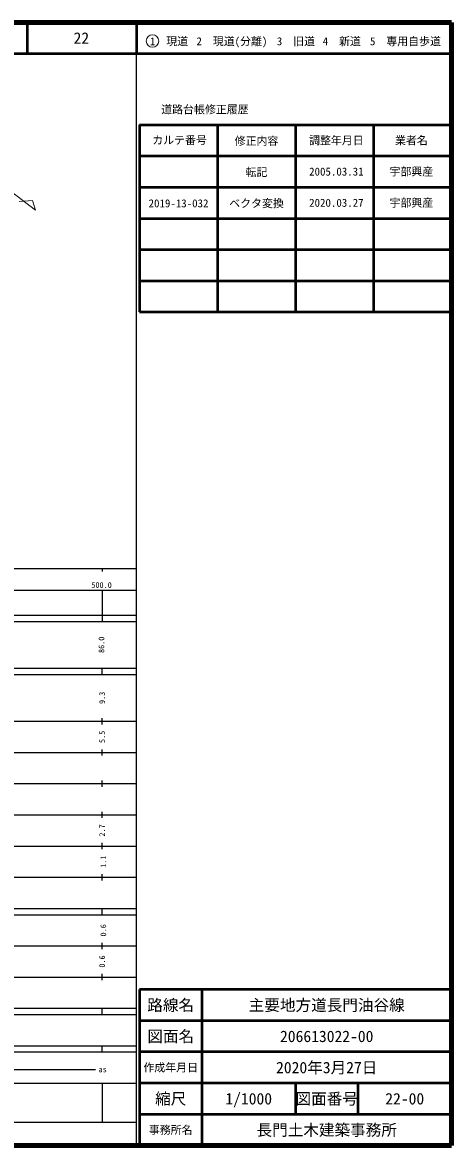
# Model space of a CAD drawing. Units: millimetres on the paper, enlarged 1000 times. Extents: x 40000 to 680000, y 20000 to 380000.
# Drawn here: x 542493 to 680000, y 20000 to 380000 of the extents above; entities that cross this region are included whole.
import ezdxf
from ezdxf.enums import TextEntityAlignment as Align

# ---------------------------------------------------------------- set-up
doc = ezdxf.new("R2010")
doc.units = ezdxf.units.MM
doc.header["$LTSCALE"] = 1000
for name, color, linetype, lineweight in [('M-TTL', 2, 'Continuous', 140), ('M-TTL-BAND', 7, 'Continuous', 25), ('M-TTL-FRAM', 2, 'Continuous', 50), ('M-TTL-LINE', 7, 'Continuous', 50), ('M-TTL-TXT', 7, 'Continuous', 13), ('M-WORK', 1, 'Continuous', 13)]:
    doc.layers.add(name, color=color, linetype=linetype, lineweight=lineweight)
doc.styles.add('ＭＳ ゴシック', font='')
doc.styles.get('ＭＳ ゴシック').set_extended_font_data('MS Gothic')

msp = doc.modelspace()

# ---------------------------------------------------------------- linework, layer by layer
at = {"layer": 'M-TTL'}
for p, q in [((680000, 380000), (40000, 380000)), ((680000, 20000), (680000, 380000)), ((40000, 20000), (680000, 20000))]:
    msp.add_line(p, q, dxfattribs=at)
at = {"layer": 'M-TTL-BAND'}
for p, q in [((579000, 20000), (579000, 370000)), ((40000, 205000), (579000, 205000)), ((568000, 205000), (568000, 204000)), ((68000, 198000), (579000, 198000)), ((568000, 198000), (568000, 188000)), ((40000, 190000), (579000, 190000)), ((40000, 188000), (579000, 188000)), ((40000, 173000), (579000, 173000)), ((568000, 171000), (568000, 173000)), ((40000, 171000), (579000, 171000)), ((40000, 156000), (579000, 156000)), ((568000, 155000), (568000, 157000)), ((46000, 146000), (579000, 146000)), ((568000, 145000), (568000, 147000)), ((568000, 135000), (568000, 137000)), ((52000, 136000), (579000, 136000)), ((46000, 126000), (579000, 126000)), ((568000, 125000), (568000, 127000)), ((52000, 116000), (579000, 116000)), ((568000, 115000), (568000, 117000)), ((46000, 106000), (579000, 106000)), ((568000, 105000), (568000, 107000)), ((40000, 96000), (579000, 96000)), ((40000, 94000), (579000, 94000)), ((568000, 94000), (568000, 96000)), ((49000, 84000), (579000, 84000)), ((568000, 83000), (568000, 85000)), ((40000, 74000), (579000, 74000)), ((568000, 73000), (568000, 75000)), ((40000, 64000), (579000, 64000)), ((40000, 62000), (579000, 62000)), ((568000, 62000), (568000, 64000)), ((40000, 52000), (579000, 52000)), ((568000, 50000), (568000, 52000)), ((40000, 50000), (579000, 50000)), ((70805, 44406), (565903, 44406)), ((40000, 40000), (579000, 40000)), ((568000, 40000), (568000, 27500)), ((68000, 27500), (579000, 27500))]:
    msp.add_line(p, q, dxfattribs=at)
at = {"layer": 'M-TTL-FRAM'}
for p, q in [((580000, 347197), (580000, 287197)), ((580000, 347197), (680000, 347197)), ((580000, 287197), (680000, 287197)), ((680000, 70000), (580000, 70000)), ((580000, 70000), (580000, 20000))]:
    msp.add_line(p, q, dxfattribs=at)
at = {"layer": 'M-TTL-LINE'}
for p, q in [((543997, 380000), (543997, 370000)), ((579000, 380000), (579000, 370000)), ((40000, 370000), (680000, 370000)), ((605000, 347197), (605000, 287197)), ((630000, 347197), (630000, 287197)), ((655000, 347197), (655000, 287197)), ((580000, 337197), (680000, 337197)), ((580000, 327197), (680000, 327197)), ((580000, 317197), (680000, 317197)), ((580000, 307197), (680000, 307197)), ((580000, 297197), (680000, 297197)), ((600000, 70000), (600000, 20000)), ((680000, 60000), (580000, 60000)), ((680000, 50000), (580000, 50000)), ((680000, 40000), (580000, 40000)), ((630000, 40000), (630000, 30000)), ((650000, 40000), (650000, 30000)), ((680000, 30000), (580000, 30000))]:
    msp.add_line(p, q, dxfattribs=at)
at = {"layer": 'M-TTL-TXT'}
msp.add_circle((584147, 374034), 2000, dxfattribs=at)
at = {"layer": 'M-WORK'}
msp.add_lwpolyline([(522250, 338427), (546656, 319797), (545690, 322900), (541402, 322609)], dxfattribs=at)

# ---------------------------------------------------------------- texts
at = {"layer": 'M-TTL-BAND', "style": 'ＭＳ ゴシック'}
msp.add_text('500.0', height=1833, dxfattribs=at).set_placement((567844, 198195), align=Align.BOTTOM_CENTER)
for s, p in [('86.0', (567794, 180500)), ('9.3', (568015, 163500)), ('5.5', (568015, 151000)), ('2.7', (568015, 121000)), ('1.1', (568390, 111000)), ('0.6', (568390, 89000)), ('0.6', (568015, 79000))]:
    msp.add_text(s, height=1833, rotation=90, dxfattribs=at).set_placement(p, align=Align.MIDDLE_CENTER)
msp.add_text('as', height=1833, dxfattribs=at).set_placement((568201, 44406), align=Align.MIDDLE_CENTER)
at = {"layer": 'M-TTL-TXT', "style": 'ＭＳ ゴシック'}
for s, height, p in [('22', 3666, (561372, 375000)), ('1\u3000現道', 2566, (589448, 373958)), ('2\u3000現道(分離)', 2566, (609619, 373958)), ('3\u3000旧道', 2566, (630121, 373958)), ('4\u3000新道', 2566, (644824, 373958)), ('5\u3000専用自歩道', 2566, (665228, 373958)), ('道路台帳修正履歴', 2566, (600968, 352113)), ('カルテ番号', 2566, (592839, 342277)), ('修正内容', 2566, (617509, 342023)), ('調整年月日', 2566, (643089, 342197)), ('業者名', 2566, (667134, 342197)), ('転記', 2566, (617509, 332023)), ('2005.03.31', 2566, (643089, 332197)), ('宇部興産', 2566, (667134, 332197)), ('2019-13-032', 2566, (592509, 322023)), ('ベクタ変換', 2566, (617509, 322023)), ('2020.03.27', 2566, (643089, 322197)), ('宇部興産', 2566, (667134, 322197)), ('路線名', 3666, (590000, 65000)), ('主要地方道長門油谷線', 3666, (640000, 65000)), ('図面名', 3666, (590000, 55000)), ('206613022-00', 3666, (640000, 55000)), ('2020年3月27日', 3666, (640000, 45000)), ('作成年月日', 2566, (590000, 45000)), ('縮尺', 3666, (590000, 35000)), ('1/1000', 3666, (615000, 35000)), ('図面番号', 3666, (640000, 35000)), ('22-00', 3666, (665000, 35000)), ('事務所名', 2566, (590000, 25000)), ('長門土木建築事務所', 3666, (640000, 25000))]:
    msp.add_text(s, height=height, dxfattribs=at).set_placement(p, align=Align.MIDDLE_CENTER)

doc.saveas('drawing.dxf')
